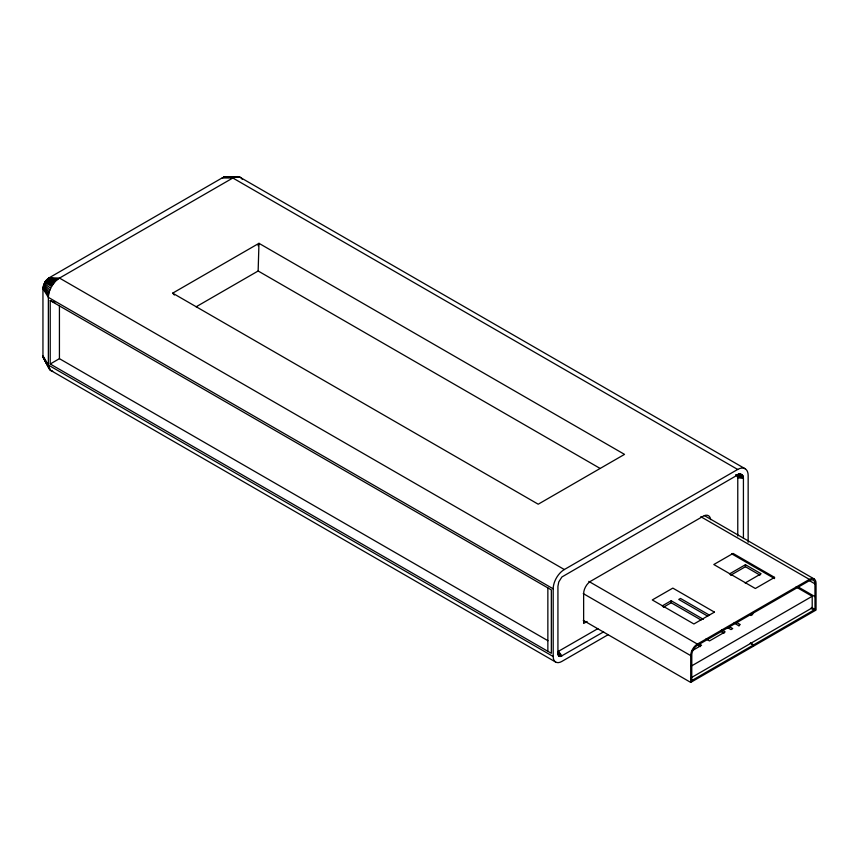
<?xml version="1.0" encoding="UTF-8"?>
<svg xmlns="http://www.w3.org/2000/svg" width="859" height="859" viewBox="0 0 859 859"><rect width="100%" height="100%" fill="white"/><g stroke="black" fill="none" stroke-linecap="round" stroke-linejoin="round"><path stroke-width="1.29" d="M196.131 306.792L258.14 270.993L258.967 243.322L624.525 454.379L538.217 504.212L172.659 293.155L258.967 243.322L258.044 245.76M555.698 662.074L50.133 370.068L42.95 355.948L42.95 288.635L43.777 284.436L46.01 280.571L49.221 277.768L222.245 177.867L224.489 177.061L239.232 176.814L745.086 468.724M239.232 176.814L224.156 177.126L239.232 176.814L236.859 176.61L232.853 177.996L59.507 278.08C53 282.192 48.673 289.687 48.362 297.375L48.362 365.064L49.017 368.479M52.174 285.521L45.044 281.945L48.748 278.08L58.047 279.035M54.826 302.529L50.219 300.586L50.219 364.001L59.432 358.675L547.924 640.707M608.172 634.683L561.765 661.473A12.123 7.001 -60 0 1 553.196 656.523L553.196 588.834A15.752 9.095 -60 0 1 564.331 569.538L737.677 469.454A14.818 8.558 -60 0 1 748.157 475.51L748.157 542.265M587.105 621.476L583.637 623.473L583.637 593.623A10.254 5.916 -60 0 1 590.262 581.457L704.197 515.668A10.823 6.249 -60 0 1 710.661 519.641M603.609 631.848L560.777 656.416L557.856 651.659L597.853 628.648M662.235 605.906L671.19 600.742L703.338 619.307M663.352 607.27L671.19 602.75L701.041 619.983M729.474 573.93L745.44 564.717L761.106 573.758L745.14 582.982M730.612 575.283L745.44 566.725L759.99 575.122M690.711 682.4L690.711 655.632A9.428 5.444 -60 0 1 697.379 644.078L809.403 579.406A9.395 5.422 -60 0 1 816.05 583.24L816.05 610.04L753.579 646.108L753.579 644.905L815.008 609.439L814.955 583.025A7.924 4.574 -60 0 0 810.134 580.244L696.649 645.764A7.956 4.596 -60 0 0 691.806 654.15L691.753 680.596L753.386 645.023L753.386 646.226L690.711 682.4L583.261 620.37M691.506 651.09L701.578 645.281L699.247 643.939M738.525 625.577L740.265 624.579L736.882 622.625M690.894 666.316L812.195 596.286L812.217 607.85L690.894 677.891M743.422 538.174L743.422 478.42C744.012 475.07 740.136 472.826 737.527 475.016L561.883 576.99L558.79 581.908L557.931 586.278L557.931 653.613L558.726 656.018L560.777 656.416M736.915 474.748L739.169 474.308M735.97 474.941L739.878 474.168L736.313 474.823M738.429 474.565L736.378 474.963L741.167 474.286M737.119 474.759L740.544 474.168L736.206 474.866M741.736 474.533L736.721 475.188L737.774 477.744L737.774 536.027M737.022 475.414L742.23 474.898M737.28 475.714L742.648 475.381M238.093 176.6L223.469 177.308M737.494 476.069L742.981 475.961M223.115 177.437L234.217 177.308M222.245 177.867L232.853 177.996L737.677 469.454M737.645 476.498L743.218 476.648M49.221 277.768L59.507 278.08L564.331 569.538M228.515 177.394L225.992 177.287L240.262 177.265L241.164 177.931M737.731 476.97L743.368 477.411M737.774 477.744L743.422 478.42M225.133 177.061L226.25 177.405M52.657 371.163L50.874 370.616L43.229 357.537M48.748 278.08L56.619 280.184L47.868 278.703L55.244 281.527L47.105 279.39L53.934 283.019L46.365 280.163L52.721 284.651L45.044 281.945M45.677 281.022L52.721 284.651M704.337 515.572L814.107 578.934M700.804 516.699L809.403 579.406M809.21 580.534L815.008 583.884M258.14 270.993L599.807 468.252M797.603 586.622L815.008 596.672M796.057 586.976L812.195 596.286M731.653 553.808L774.593 578.601M811.53 607.431L815.008 609.439M810.853 608.258L813.956 610.051M734.015 622.979L739.137 625.932M709.513 615.194L680.5 598.444L678.76 599.442L707.773 616.193M729.248 626.587L732.727 628.595L730.988 629.593L727.509 627.585M750.476 643.123L753.579 644.905M750.283 643.23L753.386 645.023M721.71 629.905L725.146 631.902L709.48 640.943L706.034 638.956M720.561 631.258L723.997 633.244M588.78 581.382L697.379 644.078M696.928 644.604L700.418 646.623M44.743 282.428L51.626 286.391M583.261 593.59L690.711 655.632M553.196 588.834L48.362 297.375L42.95 288.635M50.219 300.586L551.338 589.908L551.338 653.312L50.219 364.001M690.572 678.9L692.633 680.092M553.196 656.523L48.362 365.064L42.95 355.948M44.217 283.416L50.67 288.216M43.777 284.436L49.854 290.084M172.659 293.155L174.398 295.013M43.422 285.467L49.21 291.963M241.712 178.565L242.195 179.273M43.165 286.487L48.748 293.821M558.511 651.369L561.915 655.922M558.071 651.594L561.26 656.244M43.014 287.486L48.458 295.636M42.993 356.646L48.437 366.321M558.178 652.657L560.304 656.512M43.691 358.192L50.133 370.068M43.079 357.119L48.662 367.459M43.433 357.892L49.511 369.349M557.931 652.668L559.853 656.512M557.813 652.861L559.434 656.426M558.178 653.967L559.241 656.351M557.727 653.323L559.059 656.265L558.082 653.935M558.017 653.882L559.059 656.265M557.792 653.688L558.726 656.018M752.624 612.531L752.624 614.55L750.884 615.549L750.884 613.541M745.44 564.717L745.44 566.725M671.19 600.742L671.19 602.75M547.859 587.889L547.859 651.305M59.432 305.804L59.432 358.675M714.43 612.123L693.9 623.978L652.282 599.947L672.833 588.114L714.43 612.123M774.593 577.398L755.351 588.501L713.808 564.524L733.081 553.432L774.593 577.398"/></g></svg>
